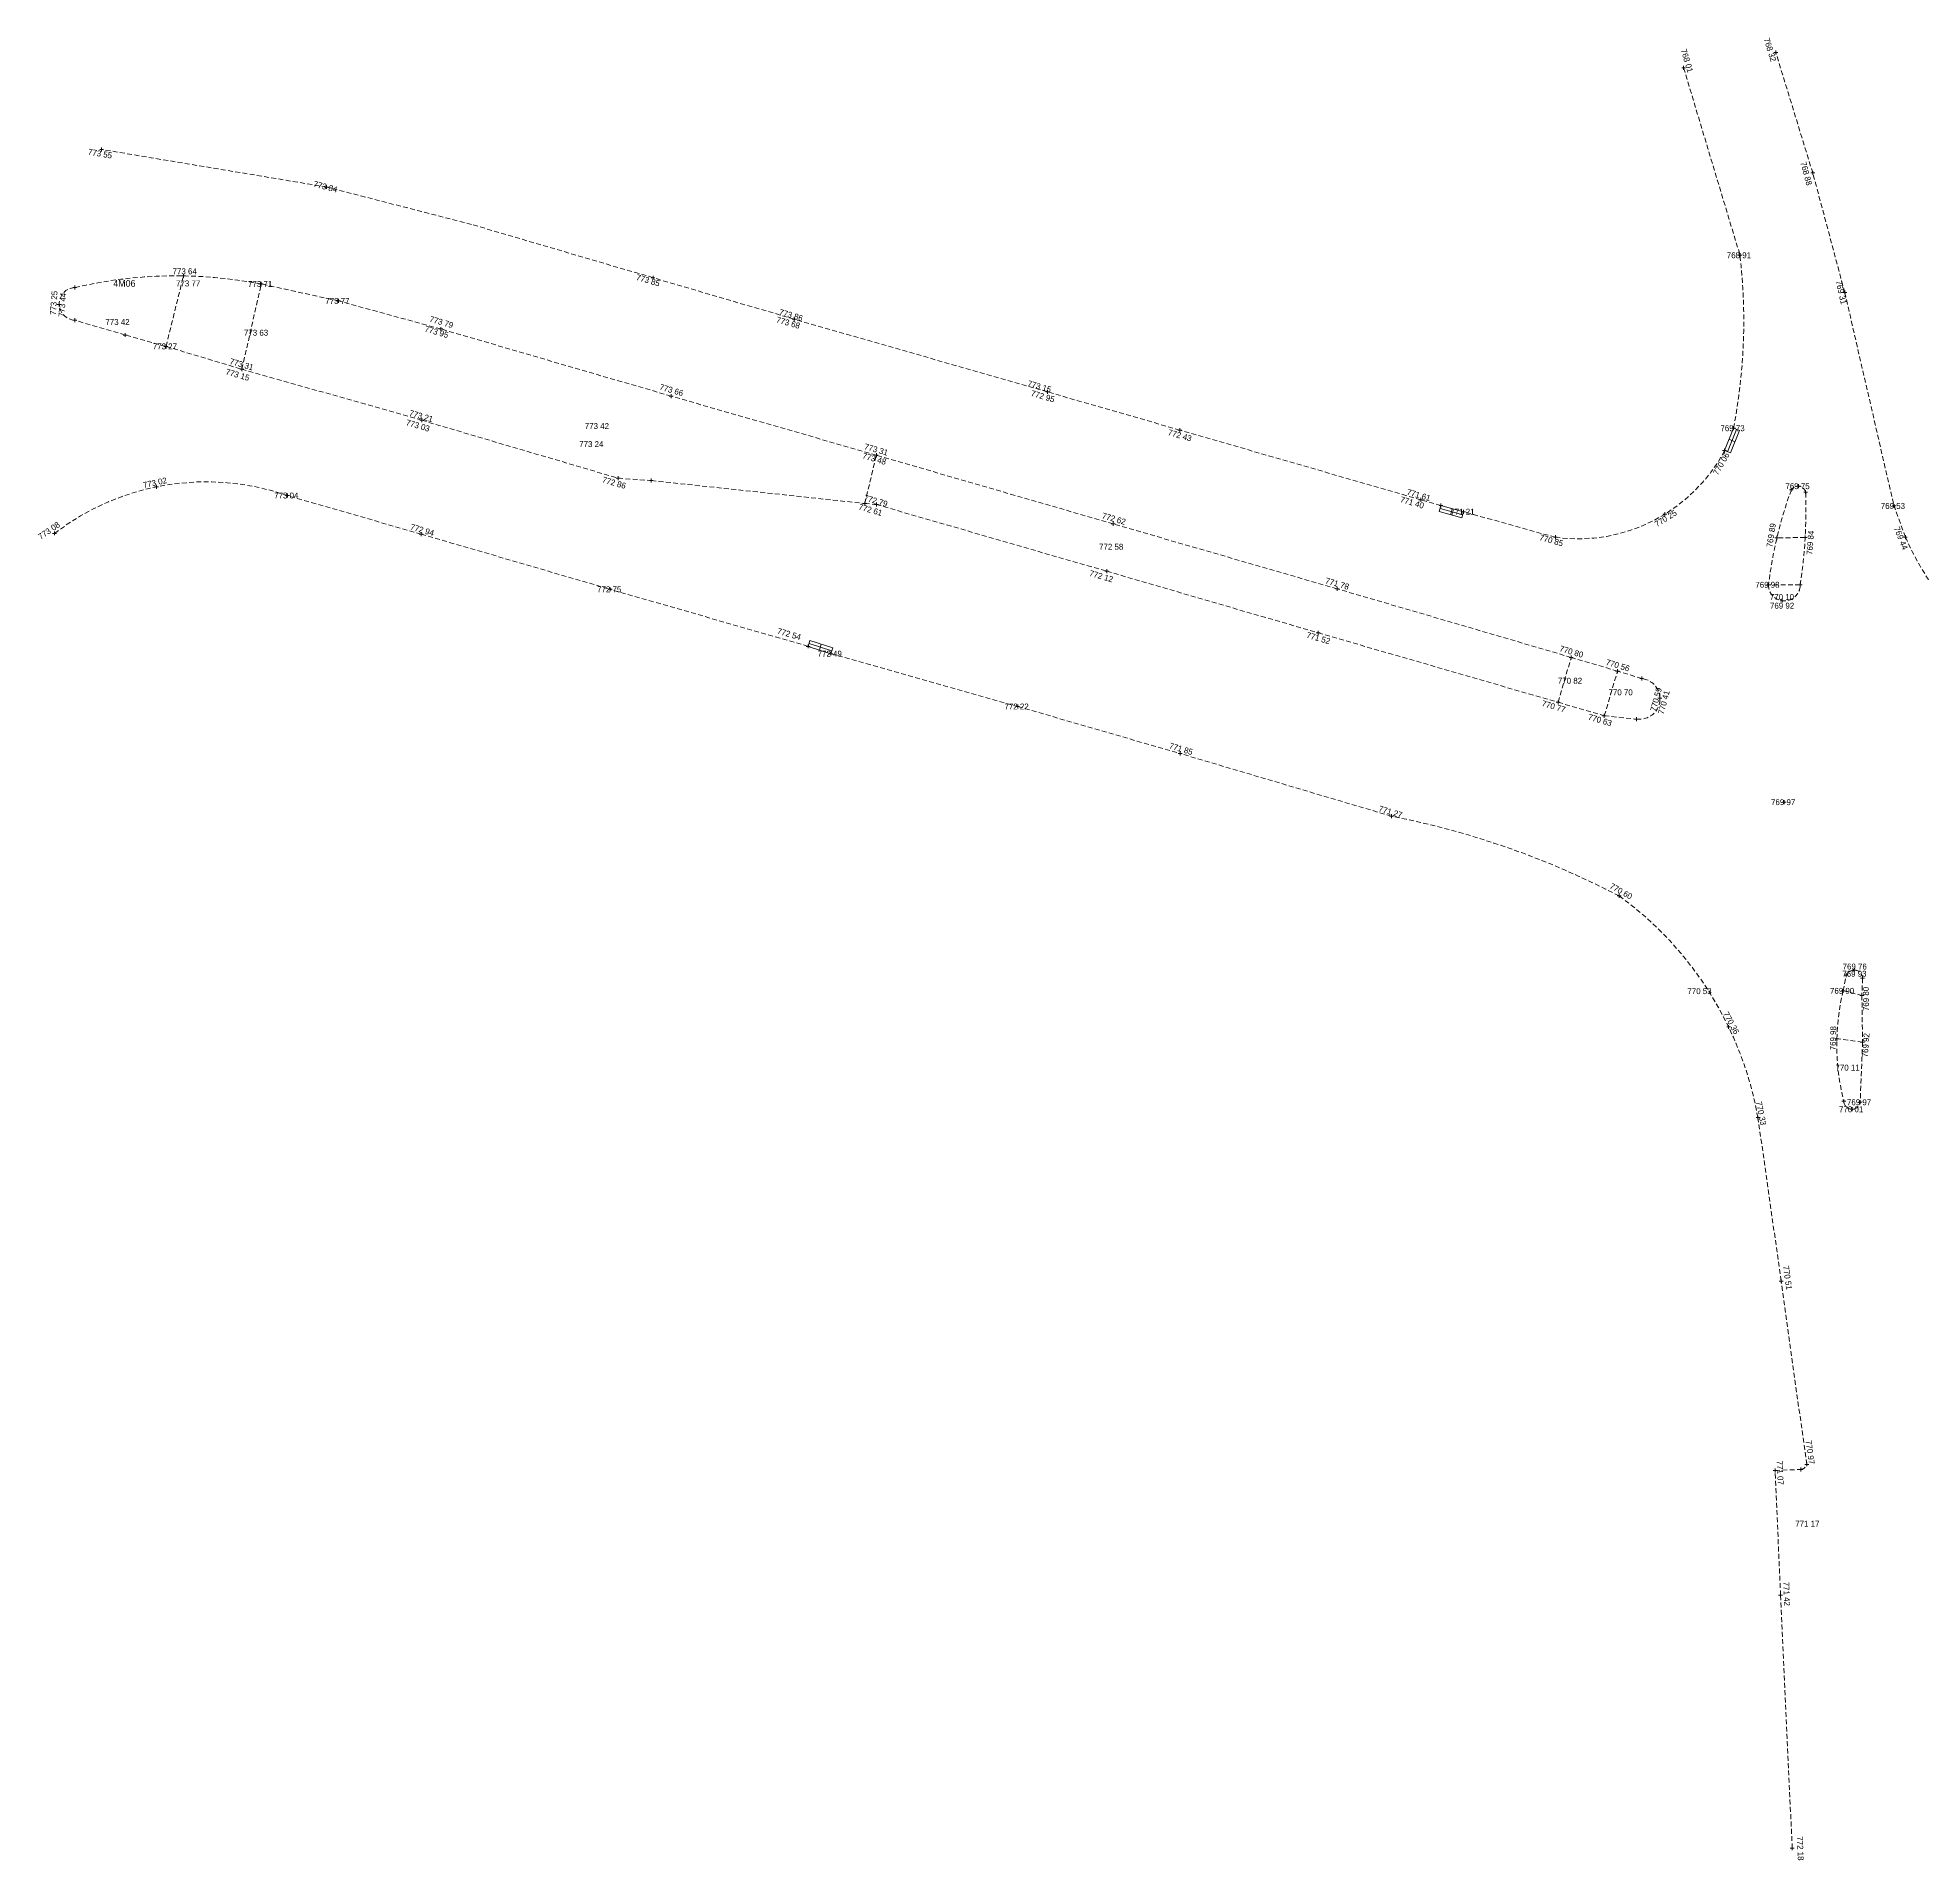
# Model space of a CAD drawing. Extents: x -1 to 212944, y -1 to 167548.
# Drawn here: x 170484.8 to 170605.8, y 133825.7 to 133942.7 of the extents above; entities that cross this region are included whole.
import ezdxf
from ezdxf.enums import TextEntityAlignment as Align

# ---------------------------------------------------------------- set-up
doc = ezdxf.new("R2010")
doc.units = 0
doc.header["$LTSCALE"] = 2.5
doc.header["$MEASUREMENT"] = 0
doc.header["$PDMODE"] = 2
doc.header["$PDSIZE"] = 0.125
doc.linetypes.add('HIDDEN2', pattern=[0.1875, 0.125, -0.0625])
for name, color, linetype in [('1500-BK-6434-1-GOVA', 2, 'CONTINUOUS'), ('1500-BK-6434-1-PTS', 7, 'CONTINUOUS'), ('1500-BK-6434-2-GOVA', 2, 'CONTINUOUS'), ('1500-BK-6434-2-PTS', 7, 'CONTINUOUS'), ('1500-BK-6434-3-NUM', 9, 'CONTINUOUS'), ('2404-PL', 210, 'HIDDEN2'), ('4903-PL', 152, 'CONTINUOUS')]:
    doc.layers.add(name, color=color, linetype=linetype)

msp = doc.modelspace()

# ---------------------------------------------------------------- linework, layer by layer
at = {"layer": '1500-BK-6434-1-PTS', "lineweight": 0}
for p in [(170596.35, 133941.72, 768.32), (170590.44, 133940.73, 768.01), (170598.73, 133933.98, 768.88), (170594.06, 133928.7, 768.91), (170524.31, 133927.26, 773.85), (170600.78, 133926.31, 769.31), (170533.36, 133924.6, 773.68), (170510.69, 133923.97, 773.79), (170525.47, 133919.66, 773.66), (170549.63, 133919.93, 772.95), (170509.48, 133918.11, 773.03), (170558.12, 133917.48, 772.43), (170593.65, 133917.6, 769.73), (170538.64, 133915.87, 773.31), (170593.07, 133916.17, 769.8), (170522.07, 133914.39, 772.86), (170524.2, 133914.24, 772.86), (170597.35, 133913.65, 769.77), (170597.82, 133913.88, 769.75), (170598.27, 133913.49, 769.74), (170537.9, 133912.77, 772.61), (170538.65, 133912.7, 772.59), (170573.57, 133913.01, 771.4), (170574.87, 133912.64, 771.31), (170576.32, 133912.24, 771.21), (170603.94, 133912.61, 769.53), (170553.84, 133911.46, 772.62), (170589.23, 133912.08, 770.25), (170582.21, 133910.6, 770.85), (170596.42, 133910.57, 769.89), (170598.23, 133910.58, 769.84), (170604.67, 133910.61, 769.44), (170553.42, 133908.42, 772.12), (170595.89, 133907.55, 769.98), (170597.92, 133907.54, 769.86), (170568.22, 133907.29, 771.78), (170596.77, 133906.53, 769.92), (170566.99, 133904.47, 771.52), (170583.23, 133902.89, 770.8), (170586.2, 133902.01, 770.56), (170587.75, 133901.53, 770.43), (170588.92, 133900.28, 770.41), (170582.38, 133900.01, 770.77), (170585.35, 133899.14, 770.63), (170587.41, 133898.93, 770.51), (170596.9, 133893.6, 769.97), (170571.7, 133892.7, 771.27), (170586.3, 133887.59, 770.6), (170600.88, 133882.5, 769.81), (170601.39, 133882.82, 769.76), (170601.92, 133882.3, 769.72), (170600.68, 133881.49, 769.9), (170601.88, 133881.2, 769.8), (170593.33, 133879.17, 770.36), (170600.28, 133878.41, 769.98), (170601.92, 133878.2, 769.92), (170600.72, 133874.4, 770.02), (170601.26, 133873.89, 770.01), (170601.77, 133874.34, 769.97), (170595.21, 133873.36, 770.33), (170596.7, 133862.86, 770.51), (170596.31, 133850.71, 771.07), (170597.97, 133850.77, 771.01), (170598.34, 133851.1, 770.97), (170596.66, 133842.7, 771.42), (170597.41, 133826.46, 772.18)]:
    msp.add_point(p, dxfattribs=at)
at = {"layer": '1500-BK-6434-2-PTS', "lineweight": 0}
for p in [(170488.93, 133935.49, 773.55), (170503.36, 133933.08, 773.84), (170494.18, 133927.38, 773.64), (170499.17, 133926.86, 773.71), (170487.2, 133926.63, 773.32), (170504.13, 133925.77, 773.77), (170486.21, 133925.53, 773.25), (170487.21, 133924.53, 773.22), (170490.44, 133923.58, 773.26), (170493.06, 133922.85, 773.27), (170497.93, 133921.39, 773.15), (170492.45, 133913.84, 773.02), (170500.85, 133913.28, 773.04), (170485.91, 133910.85, 773.08), (170509.44, 133910.8, 772.94), (170521.57, 133907.26, 772.75), (170534.26, 133903.6, 772.54), (170535.72, 133903.13, 772.49), (170547.71, 133899.74, 772.22), (170558.14, 133896.72, 771.85)]:
    msp.add_point(p, dxfattribs=at)
at = {"layer": '2404-PL', "lineweight": 0}
for p, q in [((170598.73, 133933.98), (170596.35, 133941.72)), ((170590.44, 133940.73), (170594.06, 133928.7)), ((170503.36, 133933.08), (170488.93, 133935.49)), ((170512.66, 133930.68), (170503.36, 133933.08)), ((170600.78, 133926.31), (170598.73, 133933.98)), ((170524.31, 133927.26), (170512.66, 133930.68)), ((170493.06, 133922.85), (170494.18, 133927.38)), ((170533.36, 133924.6), (170524.31, 133927.26)), ((170497.93, 133921.39), (170499.17, 133926.86)), ((170504.13, 133925.77), (170499.17, 133926.86)), ((170510.69, 133923.97), (170504.13, 133925.77)), ((170600.78, 133926.31), (170603.94, 133912.61)), ((170490.44, 133923.58), (170487.21, 133924.53)), ((170549.63, 133919.93), (170533.36, 133924.6)), ((170493.06, 133922.85), (170490.44, 133923.58)), ((170525.47, 133919.66), (170510.69, 133923.97)), ((170493.06, 133922.85), (170497.93, 133921.39)), ((170509.48, 133918.11), (170497.93, 133921.39)), ((170538.64, 133915.87), (170525.47, 133919.66)), ((170558.12, 133917.48), (170549.63, 133919.93)), ((170509.48, 133918.11), (170522.07, 133914.39)), ((170573.57, 133913.01), (170558.12, 133917.48)), ((170537.9, 133912.77), (170538.64, 133915.87)), ((170553.84, 133911.46), (170538.64, 133915.87)), ((170522.07, 133914.39), (170524.2, 133914.24)), ((170524.2, 133914.24), (170537.9, 133912.77)), ((170509.44, 133910.8), (170500.85, 133913.28)), ((170537.9, 133912.77), (170538.65, 133912.7)), ((170538.65, 133912.7), (170553.42, 133908.42)), ((170574.87, 133912.64), (170573.57, 133913.01)), ((170604.67, 133910.61), (170603.94, 133912.61)), ((170568.22, 133907.29), (170553.84, 133911.46)), ((170582.21, 133910.6), (170576.32, 133912.24)), ((170509.44, 133910.8), (170521.57, 133907.26)), ((170598.23, 133910.58), (170596.42, 133910.57)), ((170553.42, 133908.42), (170566.99, 133904.47)), ((170597.92, 133907.54), (170595.89, 133907.55)), ((170534.26, 133903.6), (170521.57, 133907.26)), ((170583.23, 133902.89), (170568.22, 133907.29)), ((170566.99, 133904.47), (170582.38, 133900.01)), ((170535.72, 133903.13), (170547.71, 133899.74)), ((170582.38, 133900.01), (170583.23, 133902.89)), ((170586.2, 133902.01), (170583.23, 133902.89)), ((170585.35, 133899.14), (170586.2, 133902.01)), ((170587.75, 133901.53), (170586.2, 133902.01)), ((170547.71, 133899.74), (170558.14, 133896.72)), ((170582.38, 133900.01), (170585.35, 133899.14)), ((170585.35, 133899.14), (170587.41, 133898.93)), ((170571.7, 133892.7), (170558.14, 133896.72)), ((170600.68, 133881.49), (170600.88, 133882.5)), ((170601.92, 133882.3), (170601.88, 133881.2)), ((170600.68, 133881.49), (170601.88, 133881.2)), ((170601.88, 133881.2), (170601.92, 133878.2)), ((170601.92, 133878.2), (170600.28, 133878.41)), ((170601.92, 133878.2), (170601.77, 133874.34)), ((170596.7, 133862.86), (170595.21, 133873.36)), ((170598.34, 133851.1), (170596.7, 133862.86)), ((170596.31, 133850.71), (170597.97, 133850.77)), ((170596.66, 133842.7), (170596.31, 133850.71)), ((170597.41, 133826.46), (170596.66, 133842.7))]:
    msp.add_line(p, q, dxfattribs=at)
for centre, radius, start, end in [((170558.19, 133924.47), 36.11, 349.0384, 6.7308), ((170493.72, 133898.78), 28.6, 79.0187, 103.1829), ((170487.26, 133925.58), 1.05, 93.2856, 267.26), ((170583.65, 133921.17), 10.67, 262.2523, 332.0535), ((170495.63, 133898.24), 15.92, 70.855, 127.6216), ((170622.02, 133904.52), 26.3, 159.6921, 173.3875), ((170597.78, 133913.37), 0.507, 13.1445, 147.1239), ((170564.33, 133912.5), 33.96, 351.5985, 1.6686), ((170620.76, 133917.53), 17.51, 203.268, 256.2378), ((170596.9, 133907.54), 1.02, 179.212, 0.2235), ((170587.61, 133900.23), 1.31, 261.2411, 83.8584), ((170561.45, 133840), 53.68, 62.4265, 78.9934), ((170573.08, 133869.41), 22.48, 10.1239, 53.9809), ((170601.38, 133882.28), 0.544, 2.5539, 155.6751), ((170615.28, 133878.03), 15.01, 166.6619, 193.9846), ((170601.25, 133874.42), 0.528, 181.9424, 351.5166), ((170597.91, 133851.21), 0.443, 277.6808, 345.7782)]:
    msp.add_arc(centre, radius, start, end, dxfattribs=at)
at = {"layer": '4903-PL', "lineweight": 0}
for p, q in [((170593.65, 133917.6), (170593.07, 133916.17)), ((170593.84, 133917.52), (170593.26, 133916.09)), ((170594.02, 133917.45), (170593.44, 133916.02)), ((170594.02, 133917.45), (170593.65, 133917.6)), ((170593.07, 133916.17), (170593.44, 133916.02)), ((170593.36, 133916.89), (170593.73, 133916.73)), ((170574.87, 133912.64), (170574.76, 133912.25)), ((170576.27, 133912.05), (170574.82, 133912.45)), ((170576.32, 133912.24), (170574.87, 133912.64)), ((170575.6, 133912.44), (170575.49, 133912.05)), ((170576.21, 133911.85), (170574.76, 133912.25)), ((170576.32, 133912.24), (170576.21, 133911.85)), ((170534.26, 133903.6), (170534.38, 133903.98)), ((170534.38, 133903.98), (170535.84, 133903.51)), ((170534.26, 133903.6), (170535.72, 133903.13)), ((170534.32, 133903.79), (170535.78, 133903.32)), ((170534.99, 133903.36), (170535.11, 133903.75)), ((170535.72, 133903.13), (170535.84, 133903.51))]:
    msp.add_line(p, q, dxfattribs=at)

# ---------------------------------------------------------------- texts
at = {"layer": '1500-BK-6434-1-GOVA', "lineweight": 0}
for s, rotation, p in [('768 32 ', 287.0923, (170596.01, 133941.82, 768.32)), ('768 01 ', 286.7473, (170590.68, 133941.12, 768.01)), ('768 88 ', 284.964, (170598.33, 133933.88, 768.88)), ('773 85 ', 343.9849, (170524.06, 133927.07, 773.85)), ('769 31 ', 282.9885, (170600.57, 133926.25, 769.31)), ('773 79 ', 343.7428, (170510.8, 133924.39, 773.79)), ('773 68 ', 343.9849, (170533.05, 133924.35, 773.68)), ('773 86 ', 343.9849, (170533.23, 133924.84, 773.86)), ('773 95 ', 343.7428, (170510.49, 133923.76, 773.95)), ('773 66 ', 343.9455, (170525.56, 133920.03, 773.66)), ('773 15 ', 343.9032, (170549.17, 133920.26, 773.15)), ('772 95 ', 343.9032, (170549.39, 133919.63, 772.95)), ('773 21 ', 343.7428, (170509.5, 133918.36, 773.21)), ('773 03 ', 343.7428, (170509.29, 133917.75, 773.03)), ('772 43 ', 343.9032, (170558.18, 133917.12, 772.43)), ('773 48 ', 343.9455, (170538.58, 133915.62, 773.48)), ('773 31 ', 343.9455, (170538.7, 133916.21, 773.31)), ('770 06 ', 59.9314, (170592.89, 133915.38, 770.06)), ('772 86 ', 343.9455, (170521.88, 133914.08, 772.86)), ('771 61 ', 343.8638, (170573.51, 133913.29, 771.61)), ('772 61 ', 343.9455, (170538.33, 133912.34, 772.61)), ('772 79 ', 343.9455, (170538.67, 133912.92, 772.79)), ('771 40 ', 343.8638, (170573.09, 133912.81, 771.4)), ('770 25 ', 32.0926, (170589.35, 133911.85, 770.25)), ('772 62 ', 343.8286, (170553.95, 133911.77, 772.62)), ('769 89 ', 80.9724, (170596.07, 133910.8, 769.89)), ('769 44 ', 292.0362, (170604.41, 133910.48, 769.44)), ('770 85 ', 344.4408, (170582.02, 133910.38, 770.85)), ('769 84 ', 86.0275, (170598.57, 133910.32, 769.84)), ('772 12 ', 343.8286, (170553.14, 133908.08, 772.12)), ('771 78 ', 343.8286, (170568.28, 133907.6, 771.78)), ('771 52 ', 343.8286, (170567.07, 133904.11, 771.52)), ('770 80 ', 343.4956, (170583.31, 133903.24, 770.8)), ('770 56 ', 343.4956, (170586.28, 133902.36, 770.56)), ('770 59 ', 75.1497, (170588.69, 133900.26, 770.59)), ('770 41 ', 75.1497, (170589.19, 133900.07, 770.41)), ('770 77 ', 343.4956, (170582.17, 133899.72, 770.77)), ('770 63 ', 343.4956, (170585.14, 133898.85, 770.63)), ('771 27 ', 343.1913, (170571.7, 133892.96, 771.27)), ('770 60 ', 330.8025, (170586.49, 133887.85, 770.6)), ('769 80 ', 90.8425, (170602.14, 133881.04, 769.8)), ('770 36 ', 298.355, (170593.53, 133879.37, 770.36)), ('769 98 ', 88.768, (170600.03, 133878.52, 769.98)), ('769 92 ', 85.5444, (170602.13, 133878.07, 769.92)), ('770 33 ', 281.5048, (170595.43, 133873.56, 770.33)), ('770 51 ', 277.939, (170597.12, 133863.01, 770.51)), ('770 97 ', 277.939, (170598.57, 133851.81, 770.97)), ('771 07 ', 272.502, (170596.64, 133850.49, 771.07)), ('771 42 ', 272.502, (170597.06, 133842.72, 771.42)), ('772 18 ', 272.6442, (170597.93, 133826.38, 772.18))]:
    msp.add_text(s, height=0.38, rotation=rotation, dxfattribs=at).set_placement(p, align=Align.MIDDLE)
for s, p in [('768 91 ', (170594.06, 133928.7, 768.91)), ('773 42 ', (170520.78, 133917.74, 773.42)), ('769 73 ', (170593.65, 133917.6, 769.73)), ('773 24 ', (170520.42, 133916.58, 773.24)), ('769 75 ', (170597.82, 133913.88, 769.75)), ('771 21 ', (170576.32, 133912.24, 771.21)), ('769 53 ', (170603.94, 133912.61, 769.53)), ('772 58 ', (170553.78, 133909.99, 772.58)), ('769 98 ', (170595.89, 133907.55, 769.98)), ('770 10 ', (170596.82, 133906.77, 770.1)), ('769 92 ', (170596.83, 133906.21, 769.92)), ('770 82 ', (170583.22, 133901.39, 770.82)), ('770 70 ', (170586.47, 133900.65, 770.7)), ('769 97 ', (170596.9, 133893.6, 769.97)), ('769 93 ', (170601.47, 133882.59, 769.93)), ('769 76 ', (170601.49, 133883.05, 769.76)), ('770 53 ', (170591.53, 133881.47, 770.53)), ('769 90 ', (170600.68, 133881.49, 769.9)), ('770 11 ', (170601.03, 133876.56, 770.11)), ('770 01 ', (170601.26, 133873.89, 770.01)), ('769 97 ', (170601.77, 133874.34, 769.97)), ('771 17 ', (170598.45, 133847.29, 771.17))]:
    msp.add_text(s, height=0.38, dxfattribs=at).set_placement(p, align=Align.MIDDLE)
at = {"layer": '1500-BK-6434-2-GOVA', "lineweight": 0}
for s, rotation, p in [('773 55 ', 350.5184, (170488.9, 133935.21, 773.55)), ('773 84 ', 345.5533, (170503.36, 133933.08, 773.84)), ('773 25 ', 85.6955, (170485.86, 133925.71, 773.25)), ('773 44 ', 85.6955, (170486.41, 133925.59, 773.44)), ('773 31 ', 344.1464, (170497.98, 133921.68, 773.31)), ('773 15 ', 344.1464, (170497.72, 133921.01, 773.15)), ('773 02 ', 12.315, (170492.42, 133914.12, 773.02)), ('773 08 ', 34.6952, (170485.61, 133911.07, 773.08)), ('772 94 ', 343.7307, (170509.57, 133911.05, 772.94)), ('772 54 ', 343.9116, (170533.11, 133904.37, 772.54)), ('771 85 ', 343.487, (170558.26, 133897, 771.85))]:
    msp.add_text(s, height=0.38, rotation=rotation, dxfattribs=at).set_placement(p, align=Align.MIDDLE)
for s, p in [('773 64 ', (170494.33, 133927.67, 773.64)), ('773 77 ', (170494.55, 133926.89, 773.77)), ('773 71 ', (170499.17, 133926.86, 773.71)), ('773 77 ', (170504.13, 133925.77, 773.77)), ('773 42 ', (170490.02, 133924.42, 773.42)), ('773 63 ', (170498.91, 133923.73, 773.63)), ('773 27 ', (170493.06, 133922.85, 773.27)), ('773 04 ', (170500.85, 133913.28, 773.04)), ('772 75 ', (170521.57, 133907.26, 772.75)), ('772 49 ', (170535.72, 133903.13, 772.49)), ('772 22 ', (170547.71, 133899.74, 772.22))]:
    msp.add_text(s, height=0.38, dxfattribs=at).set_placement(p, align=Align.MIDDLE)
at = {"layer": '1500-BK-6434-3-NUM', "lineweight": 0}
msp.add_text('4M06', height=0.425, dxfattribs=at).set_placement((170489.68, 133926.68, 773.52))

doc.saveas('drawing.dxf')
